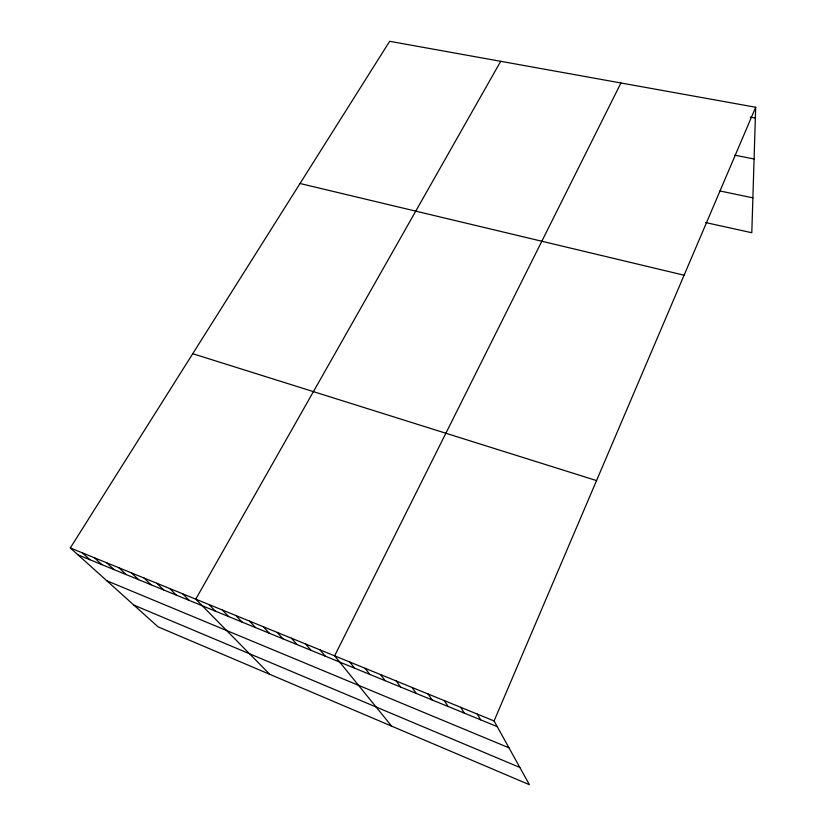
<?xml version="1.0" encoding="UTF-8"?>
<svg xmlns="http://www.w3.org/2000/svg" width="826" height="826" viewBox="0 0 826 826"><rect width="100%" height="100%" fill="white"/><g stroke="black" fill="none" stroke-linecap="round" stroke-linejoin="round"><path stroke-width="1.24" d="M70.313 547.937L494.082 720.943L529.404 784.7L158.055 626.851L70.313 547.937L389.665 41.3L755.687 107.256L751.805 232.726L705.6 222.555M494.082 720.943L755.687 107.256M620.935 82.982L334.613 655.844L391.627 726.137M500.701 61.31L195.762 599.16L269.751 674.326M750.318 117.137L755.356 118.066M734.789 155.195L754.086 158.995M719.9 190.961L752.889 197.858M300.024 183.506L684.093 275.213M192.737 353.714L596.548 480.587M77.964 554.824L497.231 726.622M106.791 580.75L508.961 747.809M133.915 605.138L519.843 767.447M82.311 552.842L89.858 559.698M94.422 557.787L101.866 564.612M106.657 562.774L113.988 569.589M119.006 567.823L126.223 574.597M131.479 572.914L138.592 579.666M144.085 578.055L151.075 584.777M156.806 583.249L163.682 589.95M169.66 588.504L176.413 595.164M182.649 593.801L189.268 600.43M209.009 604.56L215.369 611.126M222.39 610.032L228.616 616.557M235.916 615.546L242.008 622.04M249.576 621.121L255.523 627.584M263.38 626.758L269.183 633.181M277.329 632.458L282.988 638.839M291.423 638.209L296.937 644.548M305.661 644.022L311.02 650.32M320.065 649.897L325.258 656.154M349.759 662.029L354.633 668.193M365.082 668.286L369.78 674.398M380.579 674.605L385.092 680.676M396.243 681.006L400.579 687.025M412.091 687.469L416.242 693.437M428.116 694.016L432.07 699.921M444.326 700.634L448.084 706.488M460.722 707.324L464.284 713.127M477.304 714.098L480.66 719.838"/></g></svg>
